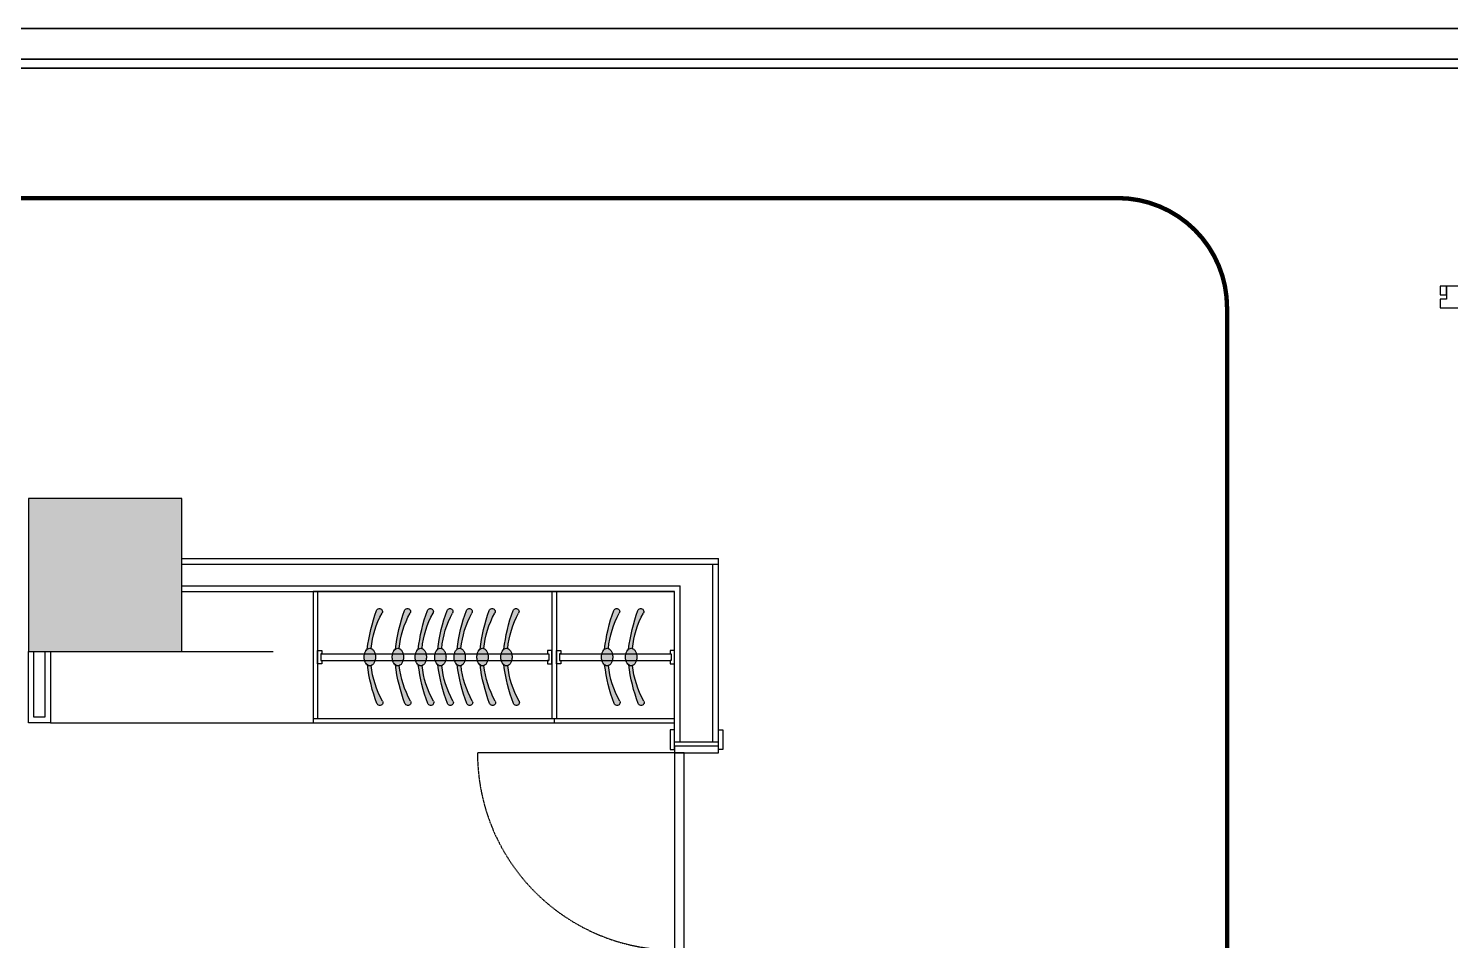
# Model space of a CAD drawing. Header units: centimetres. Extents: x -3207095 to 15275363, y -32656 to 4798027.
# Drawn here: x 707836 to 708810, y 4439908 to 4440533 of the extents above; entities that cross this region are included whole.
import ezdxf

# ---------------------------------------------------------------- set-up
doc = ezdxf.new("R2010")
doc.units = ezdxf.units.CM
for name, pattern in [('DUZ', [500, 500]), ('HIDDEN', [0.375, 0.25, -0.125]), ('HIDDEN2', [0.1875, 0.125, -0.0625])]:
    doc.linetypes.add(name, pattern=pattern)
doc.layers.get('0').update_dxf_attribs({"color": 1, "linetype": 'DUZ'})
for name, color, linetype in [('a_duvar_alcipan', 2, 'Continuous'), ('a_kapi', 40, 'Continuous'), ('a_kolon', 4, 'Continuous'), ('a_kolon_tarama', 252, 'Continuous'), ('a_mobilya', 1, 'Continuous'), ('PEN', 161, 'Continuous')]:
    doc.layers.add(name, color=color, linetype=linetype)
doc.layers.add('DUVAR', color=7, linetype='Continuous', lineweight=35)

# ---------------------------------------------------------------- blocks, each defined once
blk = doc.blocks.new('ab._kolon70x70')
at = {"layer": 'a_kolon_tarama'}
blk.add_hatch(color=256, dxfattribs=at).paths.add_polyline_path([(-349.9999999999997, 350), (-349.9999999999997, -350), (350.0000000000003, -350), (349.9999999999998, 350)])
blk.add_lwpolyline([(-349.9999999999997, 350), (-349.9999999999997, -350), (350.0000000000003, -350), (349.9999999999998, 350)], close=True)
blk = doc.blocks.new('a_kapi_1000-200')
at = {"linetype": 'HIDDEN', "ltscale": 10}
blk.add_line((-100.0000000000018, 949.9999999999991), (-1000, 949.9999999999991), dxfattribs=at)
for points in [[(-100.0000000000036, 964.9999999999991), (-100.0000000000036, 1054.999999999999), (-120.0000000000036, 1054.999999999999), (-119.9999999999964, 964.9999999999991), (-100.0000000000036, 964.9999999999991)], [(100, 964.9999999999991), (100, 1054.999999999999), (120, 1054.999999999999), (119.9999999999927, 964.9999999999991), (100, 964.9999999999991)], [(-100.0000000000018, 950), (-99.99999999999272, 50), (-55.99999999999272, 50), (-55.99999999999272, 50), (-55.99999999998545, 949.9999999999995), (-100.0000000000018, 949.9999999999991)], [(-100.0000000000036, 35.00000000000091), (-100.0000000000036, -54.99999999999909), (-120.0000000000036, -54.99999999999909), (-119.9999999999964, 35.00000000000091), (-100.0000000000036, 35.00000000000091)], [(100, 35.00000000000091), (100, -54.99999999999909), (120, -54.99999999999909), (119.9999999999927, 35.00000000000091), (100, 35.00000000000091)]]:
    blk.add_lwpolyline(points)
for points in [[(-100.0000000000018, 980), (-100.0000000000018, 950), (100, 949.9999999999982), (100, 980)], [(-100.0000000000018, 20), (-100.0000000000018, 50), (100, 50.00000000000182), (100, 20)]]:
    blk.add_lwpolyline(points, close=True)
blk.add_arc((-100.0000000000018, 949.9999999999991), 899.9999999999991, 180, 270, dxfattribs=at)
blk = doc.blocks.new('ASKIPLAN')
h = blk.add_hatch(color=255)
edge = h.paths.add_edge_path()
edge.add_arc((-79.54613877709289, -5.651667860980524), 78.67068016425118, 6.748464161181387, 20.0153350089641)
edge.add_arc((-6.936842596261158, 20.7979648964556), 1.393950388209235, 20.0153350089641, 208.8436690144286)
edge.add_arc((-44.64325484985147, 0.0312493443962012), 41.65288456928664, 5.346650916367082, 28.843669014403474, ccw=False)
edge.add_arc((-2.564423314496707, 2.332007637982315), 1.693125316018685, 111.0148696207542, 122.5991203880642)
edge.add_arc((-1.85245899020174, 1.218702395766741), 3.014617563978189, 122.5991203879642, 147.0688015446461)
edge.add_arc((-0.7159702520420979, 0.4825967195702106), 4.368670080865756, 147.0688015446461, 164.8675445135554)
edge.add_arc((1.08631130595677, -0.00479157086192572), 6.235690744906804, 164.8675445135554, 179.7472777780307)
edge.add_arc((1.08631130595677, -0.00479157086192572), 6.235690744908852, 179.7472777780307, 194.6270110424905)
edge.add_arc((-0.7201996468138532, -0.4762619702269149), 4.368670080864537, 194.6270110424905, 212.4257540113689)
edge.add_arc((-1.863137760365134, -1.202313405787208), 3.014617563979718, 212.4257540113689, 236.8954351679872)
edge.add_arc((-2.584895465422051, -2.309294695874996), 1.693125316020877, 236.8954351679872, 248.4796859352402)
edge.add_arc((-44.64179341844192, 0.3625748136018956), 41.65288456928759, 330.65088654167533, 354.14790463965954, ccw=False)
edge.add_arc((-7.120043076786715, -20.73596189291675), 1.393950388209089, 150.6508865415334, 339.4792205470022)
edge.add_arc((-79.49318708239753, 6.353168614028618), 78.67068016425013, 339.4792205470022, 352.7460913947792)
edge.add_arc((-3.296859789719747, -1.195989453659422), 3.01461756397935, 307.7283311717824, 327.0688015446744)
edge.add_arc((-4.433348527873022, -0.4598837774628919), 4.368670080862909, 327.0688015446744, 344.8675445135553)
edge.add_arc((-6.235630085878256, 0.0275045129674254), 6.235690744908359, 344.8675445135553, 359.7472777780305)
edge.add_arc((-6.235630085881894, 0.0275045129674254), 6.235690744912539, 359.7472777780305, 374.6270110424774)
edge.add_arc((-4.429119133107633, 0.4989749123324145), 4.368670080869304, 14.62701104247737, 32.42575401139685)
edge.add_arc((-3.286181019556352, 1.225026347894527), 3.014617563977837, 32.42575401139685, 51.7662243841218)
at = {"linetype": 'ByBlock'}
for centre, radius, start, end in [((-6.936842596261158, 20.7979648964556), 1.393950388209235, 20.01533500894626, 208.8436690144035), ((-6.936842596261158, 20.7979648964556), 1.393950388209235, 20.01533500894626, 208.8436690144035), ((-44.64325484985147, 0.0312493443962012), 41.65288456928664, 5.34665091637197, 28.8436690144035), ((-44.64325484985147, 0.0312493443962012), 41.65288456928664, 5.34665091637197, 28.8436690144035), ((-79.54613877709289, -5.651667860980524), 78.67068016425118, 6.748464161175264, 20.01533500894626), ((-79.54613877709289, -5.651667860980524), 78.67068016425118, 6.748464161175264, 20.01533500894626), ((1.08631130595677, -0.00479157086192572), 6.235690744908852, 179.7472777780305, 194.6270110424774), ((1.08631130595677, -0.00479157086192572), 6.235690744908852, 179.7472777780305, 194.6270110424774), ((1.08631130595677, -0.00479157086192572), 6.235690744906804, 164.8675445135554, 179.7472777780305), ((1.08631130595677, -0.00479157086192572), 6.235690744906804, 164.8675445135554, 179.7472777780305), ((-0.7159702520420979, 0.4825967195702106), 4.368670080865756, 147.0688015446744, 164.8675445135554), ((-0.7159702520420979, 0.4825967195702106), 4.368670080865756, 147.0688015446744, 164.8675445135554), ((-1.85245899020174, 1.218702395766741), 3.014617563978189, 122.5991203879203, 147.0688015446744), ((-1.85245899020174, 1.218702395766741), 3.014617563978189, 122.5991203879203, 147.0688015446744), ((-2.564423314496707, 2.332007637982315), 1.693125316018685, 89.74727777797833, 122.5991203880642), ((-2.564423314496707, 2.332007637982315), 1.693125316018685, 111.0148696207851, 122.5991203880642), ((-2.564423314496707, 2.332007637982315), 1.693125316019633, 56.89543516798721, 89.74727777797833), ((-3.286181019556352, 1.225026347894527), 3.014617563977837, 32.42575401139685, 56.89543516807451), ((-3.286181019556352, 1.225026347894527), 3.014617563977837, 32.42575401139685, 51.76622438413393), ((-4.429119133107633, 0.4989749123324145), 4.368670080869304, 14.62701104249052, 32.42575401139685), ((-4.429119133107633, 0.4989749123324145), 4.368670080869304, 14.62701104249052, 32.42575401139685), ((-6.235630085881894, 0.0275045129674254), 6.235690744912539, 359.7472777780307, 14.62701104249052), ((-6.235630085881894, 0.0275045129674254), 6.235690744912539, 359.7472777780307, 14.62701104249052), ((-44.64179341844192, 0.3625748136018956), 41.65288456928759, 330.6508865416498, 354.1479046396595), ((-44.64179341844192, 0.3625748136018956), 41.65288456928759, 330.6508865416498, 354.1479046396595), ((-79.49318708239753, 6.353168614028618), 78.67068016425013, 339.4792205470022, 352.7460913947726), ((-79.49318708239753, 6.353168614028618), 78.67068016425013, 339.4792205470022, 352.7460913947726), ((-0.7201996468138532, -0.4762619702269149), 4.368670080864537, 194.6270110424774, 212.4257540113968), ((-0.7201996468138532, -0.4762619702269149), 4.368670080864537, 194.6270110424774, 212.4257540113968), ((-1.863137760365134, -1.202313405787208), 3.014617563979718, 212.4257540113968, 236.8954351679872), ((-1.863137760365134, -1.202313405787208), 3.014617563979718, 212.4257540113968, 236.8954351679872), ((-2.584895465422051, -2.309294695874996), 1.693125316020877, 236.8954351679872, 248.4796859352195), ((-2.584895465422051, -2.309294695874996), 1.693125316020877, 236.8954351679872, 269.7472777779783), ((-2.584895465422051, -2.309294695874996), 1.693125316019031, 269.7472777779783, 302.5991203880643), ((-3.296859789719747, -1.195989453659422), 3.01461756397935, 302.5991203880643, 327.0688015446461), ((-3.296859789719747, -1.195989453659422), 3.01461756397935, 307.7283311718141, 327.0688015446461), ((-4.433348527873022, -0.4598837774628919), 4.368670080862909, 327.0688015446461, 344.8675445135553), ((-4.433348527873022, -0.4598837774628919), 4.368670080862909, 327.0688015446461, 344.8675445135553), ((-6.235630085878256, 0.0275045129674254), 6.235690744908359, 344.8675445135553, 359.7472777780307), ((-6.235630085878256, 0.0275045129674254), 6.235690744908359, 344.8675445135553, 359.7472777780307), ((-7.120043076786715, -20.73596189291675), 1.393950388209089, 150.6508865415334, 339.4792205470022), ((-7.120043076786715, -20.73596189291675), 1.393950388209089, 150.6508865415334, 339.4792205470022)]:
    blk.add_arc(centre, radius, start, end, dxfattribs=at)

msp = doc.modelspace()

# ---------------------------------------------------------------- linework, layer by layer
at = {"layer": 'a_duvar_alcipan'}
for p, q in [((707941.2140856129, 4440169.639904695), (708308.7140856122, 4440169.639904695)), ((708308.7140856122, 4440044.014904696), (708308.7140856122, 4440169.639904695)), ((707941.2140856129, 4440147.139904696), (708278.714085612, 4440147.139904696)), ((708278.714085612, 4440044.014904696), (708278.714085612, 4440147.139904696)), ((708278.714085612, 4440044.014904696), (708308.7140856122, 4440044.014904696))]:
    msp.add_line(p, q, dxfattribs=at)
at = {"layer": 'a_duvar_alcipan', "color": 1}
for p, q in [((707941.2140856129, 4440165.889904696), (708308.7140856122, 4440165.889904696)), ((708304.964085612, 4440044.014904696), (708304.964085612, 4440165.889904696)), ((707941.2140856129, 4440150.889904695), (708282.464085612, 4440150.889904695)), ((708282.464085612, 4440044.014904696), (708282.464085612, 4440150.889904695))]:
    msp.add_line(p, q, dxfattribs=at)
at = {"layer": 'a_duvar_alcipan'}
msp.add_lwpolyline([(707851.2140856141, 4440105.889904696), (707851.2140856141, 4440057.139904696), (707836.2140856136, 4440057.139904696), (707836.2140856136, 4440105.889904696)], dxfattribs=at)
at = {"layer": 'a_duvar_alcipan', "color": 1}
msp.add_lwpolyline([(707847.4640856141, 4440105.889904696), (707847.4640856141, 4440060.889904695), (707839.9640856138, 4440060.889904695), (707839.9640856138, 4440105.889904696)], dxfattribs=at)
at = {"layer": 'a_mobilya'}
for p, q in [((708031.2140856129, 4440147.139904696), (708031.2140856129, 4440057.139904696)), ((708034.2140856127, 4440147.139904696), (708034.2140856127, 4440060.139904695)), ((708194.7140856122, 4440147.139904696), (708194.7140856122, 4440060.139904695)), ((708197.7140856124, 4440147.139904696), (708197.7140856124, 4440060.139904695)), ((708037.2140856129, 4440104.389904696), (708192.464085612, 4440104.389904696)), ((708037.2140856129, 4440099.889904695), (708192.464085612, 4440099.889904695)), ((708200.3390856122, 4440104.389904696), (708275.7140856117, 4440104.389904696)), ((708200.7140856122, 4440099.889904695), (708275.7140856117, 4440099.889904695)), ((708031.2140856129, 4440060.139904695), (708278.714085612, 4440060.139904695)), ((708196.2140856122, 4440060.139904695), (708196.2140856122, 4440057.139904696))]:
    msp.add_line(p, q, dxfattribs=at)
at = {"layer": 'a_mobilya', "linetype": 'HIDDEN2', "ltscale": 500}
msp.add_line((707941.2140856129, 4440105.889904696), (708031.2140856129, 4440105.889904696), dxfattribs=at)
at = {"layer": 'a_mobilya'}
for points in [[(707851.2140856141, 4440057.139904696), (708278.714085612, 4440057.139904696), (708278.714085612, 4440147.139904696), (708031.2140856129, 4440147.139904696)], [(708037.2140856129, 4440097.639904695), (708034.2140856127, 4440097.639904695), (708034.2140856127, 4440106.639904695), (708037.2140856129, 4440106.639904695), (708037.2140856129, 4440104.389904696), (708036.4640856129, 4440104.389904696), (708036.4640856129, 4440099.889904695), (708037.2140856129, 4440099.889904695), (708037.2140856129, 4440097.639904695)], [(708191.7140856122, 4440097.639904695), (708194.7140856122, 4440097.639904695), (708194.7140856122, 4440106.639904695), (708191.7140856122, 4440106.639904695), (708191.7140856122, 4440104.389904696), (708192.464085612, 4440104.389904696), (708192.464085612, 4440099.889904695), (708191.7140856122, 4440099.889904695), (708191.7140856122, 4440097.639904695)], [(708200.7140856122, 4440097.639904695), (708197.7140856124, 4440097.639904695), (708197.7140856124, 4440106.639904695), (708200.7140856122, 4440106.639904695), (708200.7140856122, 4440104.389904696), (708199.9640856122, 4440104.389904696), (708199.9640856122, 4440099.889904695), (708200.7140856122, 4440099.889904695), (708200.7140856122, 4440097.639904695)], [(708275.7140856117, 4440097.639904695), (708278.714085612, 4440097.639904695), (708278.714085612, 4440106.639904695), (708275.7140856117, 4440106.639904695), (708275.7140856117, 4440104.389904696), (708276.4640856122, 4440104.389904696), (708276.4640856122, 4440099.889904695), (708275.7140856117, 4440099.889904695), (708275.7140856117, 4440097.639904695)]]:
    msp.add_lwpolyline(points, dxfattribs=at)
at = {"layer": 'Defpoints', "linetype": 'HIDDEN2', "ltscale": 500, "const_width": 2.99999999998863}
msp.add_lwpolyline([(706920.4041963164, 4439330.314701203), (708582.0154980263, 4439330.314701203, 0.4142135623730945), (708657.0154980258, 4439405.314701203), (708657.0154980258, 4440341.61342963, 0.414213562373095), (708582.0154980263, 4440416.61342963), (706920.4041963164, 4440416.61342963, 0.414213562373095), (706845.4041963166, 4440341.61342963), (706845.4041963166, 4439405.314701203, 0.414213562373095)], format="xyb", close=True, dxfattribs=at)
at = {"layer": 'DUVAR'}
for points in [[(704401.0344307567, 4440532.828878578), (711601.0344307285, 4440532.828878578), (711601.0344307285, 4435732.828878596), (704401.0344307567, 4435732.828878596)], [(704422.0344307562, 4440511.828878578), (711580.0344307285, 4440511.828878578), (711580.034430729, 4435753.828878596), (704422.0344307567, 4435753.828878596)], [(704428.3344307558, 4440505.528878579), (711573.7344307282, 4440505.528878579), (711573.7344307287, 4435760.128878595), (704428.3344307565, 4435760.128878595)]]:
    msp.add_lwpolyline(points, close=True, dxfattribs=at)
at = {"layer": 'PEN'}
for points in [[(708807.3831401598, 4440356.316207601), (708802.8831401763, 4440356.316207601), (708802.8831401763, 4440350.31620796), (708807.3831401598, 4440350.31620796)], [(708817.8831402045, 4440341.316207826), (708817.8831402045, 4440341.316207826), (708817.8831402045, 4440356.316207601), (708807.3831401598, 4440356.316207601), (708807.3831401598, 4440350.31620796), (708807.3831401598, 4440347.316207916), (708802.8831401763, 4440347.316207916), (708802.8831401763, 4440341.316207826), (708817.8831402045, 4440341.316207826)], [(708807.3831401598, 4440356.316207601), (708802.8831401763, 4440356.316207601), (708802.8831401763, 4440350.31620796), (708807.3831401598, 4440350.31620796)], [(708817.8831402045, 4440341.316207826), (708817.8831402045, 4440341.316207826), (708817.8831402045, 4440356.316207601), (708807.3831401598, 4440356.316207601), (708807.3831401598, 4440350.31620796), (708807.3831401598, 4440347.316207916), (708802.8831401763, 4440347.316207916), (708802.8831401763, 4440341.316207826), (708817.8831402045, 4440341.316207826)]]:
    msp.add_lwpolyline(points, close=True, dxfattribs=at)

# ---------------------------------------------------------------- block references
at = {"layer": 'a_kapi', "xscale": 0.1499999999994315, "yscale": 0.1499999999994315, "zscale": 0.1499999999994315}
msp.add_blockref('a_kapi_1000-200', (708293.7140856117, 4439894.014904696), dxfattribs=at)
at = {"layer": 'a_kolon', "xscale": 0.1499999999994315, "yscale": 0.1499999999994315, "zscale": 0.1499999999994315}
msp.add_blockref('ab._kolon70x70', (707888.7140856138, 4440158.389904695), dxfattribs=at)
at = {"layer": 'a_mobilya', "xscale": -1.499999999994315, "yscale": 1.499999999994315, "zscale": 1.499999999994315}
for p in [(708066.1438032421, 4440102.139904695), (708085.3443973139, 4440102.139904695), (708101.0183431855, 4440102.139904695), (708114.4391620457, 4440102.139904695), (708127.6640570983, 4440102.139904695), (708143.3380029695, 4440102.139904695), (708159.6622415581, 4440102.139904695), (708228.6153474136, 4440102.139904695), (708245.0946971967, 4440102.139904695)]:
    msp.add_blockref('ASKIPLAN', p, dxfattribs=at)

doc.saveas('drawing.dxf')
